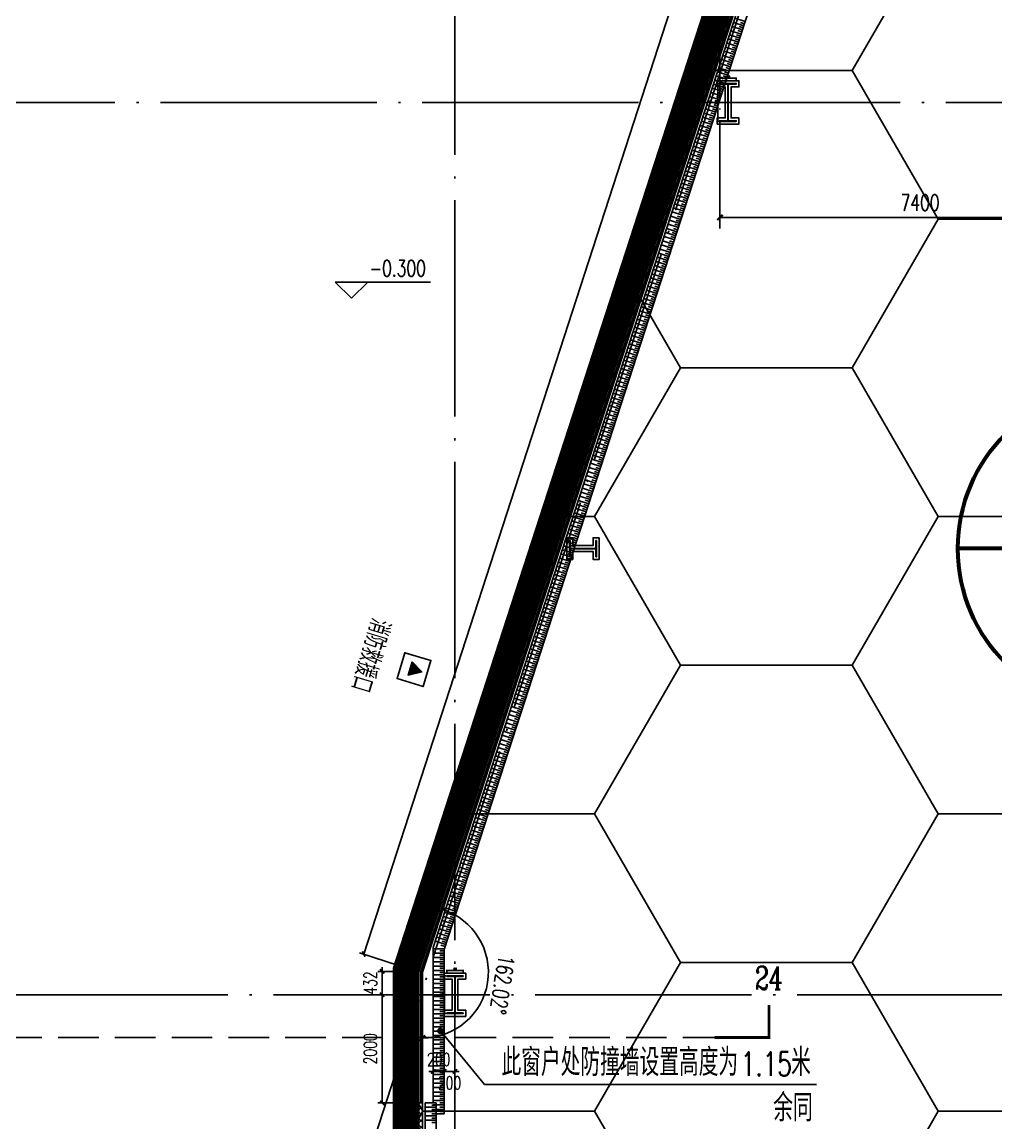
# Model space of a CAD drawing. Extents: x -821772 to -21949, y 506164 to 1049594.
# Drawn here: x -293158 to -275152, y 654198 to 674557 of the extents above; entities that cross this region are included whole.
import ezdxf
from ezdxf.xclip import XClip

# ---------------------------------------------------------------- set-up
doc = ezdxf.new("R2010")
doc.units = 0
doc.header["$LTSCALE"] = 1000
doc.header["$MEASUREMENT"] = 0
doc.header["$XCLIPFRAME"] = 2
for name, pattern in [('10平面20250807_t3$0$DASH', [0.35, 0.25, -0.1]), ('10平面20250807_t3$0$DOTE', [2.42, 2, -0.2, 0.02, -0.2]), ('DASH', [0.35, 0.25, -0.1])]:
    doc.linetypes.add(name, pattern=pattern)
doc.layers.get('Defpoints').update_dxf_attribs({"color": 210})
doc.layers.add('1-防火分区线', color=201, linetype='DASH', lineweight=50)
for name, color, linetype in [('10平面20250807_t3$0$99平面图例外参$0$A-HATCH-2', 8, 'Continuous'), ('10平面20250807_t3$0$A-AXIS-D', 8, 'Continuous'), ('10平面20250807_t3$0$A-AXIS-DOTE', 8, '10平面20250807_t3$0$DOTE'), ('10平面20250807_t3$0$A-AXIS-DP', 8, 'Continuous'), ('10平面20250807_t3$0$A-HATCH-2', 8, 'Continuous'), ('10平面20250807_t3$0$A-LIN-V', 8, 'Continuous'), ('10平面20250807_t3$0$A-TEXT', 8, 'Continuous'), ('10平面20250807_t3$0$A-WINDOW', 8, 'Continuous'), ('10平面20250807_t3$0$AS-COLN', 8, 'Continuous'), ('10平面20250807_t3$0$AS-WALL', 8, 'Continuous'), ('10平面20250807_t3$0$AS-结构边线层', 8, 'Continuous'), ('10平面20250807_t3$0$DIM_SYMB', 8, 'Continuous'), ('10平面20250807_t3$0$PUB_HATCH', 8, 'Continuous'), ('10平面20250807_t3$0$PUB_TEXT', 8, 'Continuous'), ('10平面20250807_t3$0$RP-N2-01$0$$0$A-WIND-J', 8, 'Continuous'), ('10平面20250807_t3$0$RP-N2-01$0$A-WIND-J', 8, 'Continuous'), ('10平面20250807_t3$0$建-墙-幕', 8, 'Continuous'), ('10平面20250807_t3$0$建-标高', 8, 'Continuous'), ('PUB_HATCH', 8, 'Continuous')]:
    doc.layers.add(name, color=color, linetype=linetype)
doc.styles.add('10平面20250807_t3$0$_TCH_DIM', font='SIMPLEX', dxfattribs={"bigfont": 'GBCBIG'})
doc.styles.add('10平面20250807_t3$0$_TCH_DIM_T3', font='SIMPLEX', dxfattribs={"width": 0.705882, "bigfont": 'GBCBIG'})
doc.styles.add('10平面20250807_t3$0$_TCH_LABEL', font='COMPLEX', dxfattribs={"bigfont": 'GBCBIG'})
doc.styles.add('10平面20250807_t3$0$A-STANDARD', font='SIMPLEX', dxfattribs={"bigfont": 'GBCBIG'})
doc.dimstyles.new('10平面20250807_t3$0$_TCH_ARCH&&10', dxfattribs={"dimtxt": 29.75, "dimasz": 10, "dimexe": 10, "dimexo": 10, "dimgap": 12.625, "dimtad": 1, "dimdec": 0, "dimzin": 0, "dimdsep": 46, "dimtxsty": '10平面20250807_t3$0$_TCH_DIM_T3', "dimblk": '10平面20250807_t3$0$_ArchTick', "dimcen": 0.09, "dimclrt": 7, "dimazin": 2, "dimtfac": 1, "dimtdec": 0, "dimtix": 1, "dimtmove": 2, "dimatfit": 3, "dimfxl": 0, "dimtolj": 1, "dimtzin": 0, "dimarcsym": 0})
doc.dimstyles.new('10平面20250807_t3$0$_TCH_ARCH&&100', dxfattribs={"dimtxt": 297.5, "dimasz": 100, "dimexe": 100, "dimexo": 100, "dimgap": 126.25, "dimtad": 1, "dimdec": 0, "dimzin": 0, "dimdsep": 46, "dimtxsty": '10平面20250807_t3$0$_TCH_DIM_T3', "dimblk": '10平面20250807_t3$0$_ArchTick', "dimcen": 0.09, "dimclrt": 7, "dimazin": 2, "dimtfac": 1, "dimtdec": 0, "dimtix": 1, "dimtmove": 2, "dimatfit": 3, "dimfxl": 0, "dimtolj": 1, "dimtzin": 0, "dimarcsym": 0})
doc.dimstyles.new('10平面20250807_t3$0$_TCH_ARCH&&80', dxfattribs={"dimtxt": 238, "dimasz": 80, "dimexe": 80, "dimexo": 80, "dimgap": 101, "dimtad": 1, "dimdec": 0, "dimzin": 0, "dimdsep": 46, "dimtxsty": '10平面20250807_t3$0$_TCH_DIM_T3', "dimblk": '10平面20250807_t3$0$_ArchTick', "dimcen": 0.09, "dimclrt": 7, "dimazin": 2, "dimtfac": 1, "dimtdec": 0, "dimtix": 1, "dimtmove": 2, "dimatfit": 3, "dimfxl": 0, "dimtolj": 1, "dimtzin": 0, "dimarcsym": 0})

# ---------------------------------------------------------------- blocks, each defined once
blk = doc.blocks.new('10平面20250807_t3$0$_ArchTick')
at = {"color": 0, "linetype": 'ByBlock', "const_width": 0.4}
blk.add_lwpolyline([(-0.5, -0.5), (0.5, 0.5)], dxfattribs=at)
blk = doc.blocks.new('*D10125')
at = {"layer": '10平面20250807_t3$0$A-AXIS-D', "color": 0, "lineweight": -2}
for p, q in [((-59518, -132940), (-59518, -133978)), ((-52118, -132940), (-52118, -133978)), ((-59518, -133878), (-52118, -133878))]:
    blk.add_line(p, q, dxfattribs=at)
at = {"layer": 'Defpoints', "color": 0}
for p in [(-59518, -132840), (-52118, -132840), (-52118, -133878)]:
    blk.add_point(p, dxfattribs=at)
at = {"layer": '10平面20250807_t3$0$A-AXIS-D', "color": 0, "lineweight": -2, "xscale": 100, "yscale": 100, "zscale": 100, "rotation": 180}
blk.add_blockref('10平面20250807_t3$0$_ArchTick', (-59518, -133878), dxfattribs=at)
at = {"layer": '10平面20250807_t3$0$A-AXIS-D', "color": 0, "lineweight": -2, "xscale": 100, "yscale": 100, "zscale": 100}
blk.add_blockref('10平面20250807_t3$0$_ArchTick', (-52118, -133878), dxfattribs=at)
at = {"layer": '10平面20250807_t3$0$A-AXIS-D', "color": 7, "insert": (-55818, -133603), "char_height": 297.5, "attachment_point": 5, "style": '10平面20250807_t3$0$_TCH_DIM_T3'}
blk.add_mtext('\\A1;7400', dxfattribs=at)
blk = doc.blocks.new('*D10129')
at = {"layer": '10平面20250807_t3$0$A-AXIS-D', "color": 0, "lineweight": -2}
blk.add_arc((-65018, -147834), 1218, 270, 72.0237, dxfattribs=at)
at = {"layer": 'Defpoints', "color": 0}
for p in [(-64642, -146676), (-65018, -147834), (-64033, -148550), (-65018, -149052)]:
    blk.add_point(p, dxfattribs=at)
at = {"layer": '10平面20250807_t3$0$A-AXIS-D', "color": 0, "lineweight": -2, "xscale": 100, "yscale": 100, "zscale": 100}
for p, rotation in [((-64642, -146676), 162.0237134182049), ((-65018, -149052), 180.0000000000003)]:
    blk.add_blockref('10平面20250807_t3$0$_ArchTick', p, dxfattribs=dict(at, rotation=rotation))
at = {"layer": '10平面20250807_t3$0$A-AXIS-D', "color": 7, "insert": (-63544, -148067), "char_height": 297.5, "attachment_point": 5, "rotation": 261.0119, "style": '10平面20250807_t3$0$_TCH_DIM_T3'}
blk.add_mtext('\\A1;162.02°', dxfattribs=at)
blk = doc.blocks.new('10平面20250807_t3$0$43243')
at = {"layer": '10平面20250807_t3$0$AS-结构边线层'}
blk.add_lwpolyline([(-229294, 723090), (-250514, 723090), (-250514, 722920), (-252354, 722920), (-252354, 722470), (-254454, 722470), (-254454, 722920), (-264361, 722920), (-285754, 656986), (-285754, 639720), (-254454, 639720), (-254454, 640170), (-252354, 640170), (-252354, 639720), (-250514, 639720), (-250514, 639550), (-229294, 639550)], dxfattribs=at)
blk = doc.blocks.new('*D10488')
at = {"layer": '10平面20250807_t3$0$A-AXIS-DP', "color": 0, "lineweight": -2}
for p, q in [((-195790, 766880), (-195790, 766929)), ((-195790, 766919), (-195490, 766919)), ((-195490, 766880), (-195490, 766929))]:
    blk.add_line(p, q, dxfattribs=at)
at = {"layer": 'Defpoints', "color": 0}
for p in [(-195490, 766919), (-195790, 766870), (-195490, 766870)]:
    blk.add_point(p, dxfattribs=at)
at = {"layer": '10平面20250807_t3$0$A-AXIS-DP', "color": 0, "lineweight": -2, "xscale": 10, "yscale": 10, "zscale": 10, "rotation": 180}
blk.add_blockref('10平面20250807_t3$0$_ArchTick', (-195790, 766919), dxfattribs=at)
at = {"layer": '10平面20250807_t3$0$A-AXIS-DP', "color": 0, "lineweight": -2, "xscale": 10, "yscale": 10, "zscale": 10}
blk.add_blockref('10平面20250807_t3$0$_ArchTick', (-195490, 766919), dxfattribs=at)
at = {"layer": '10平面20250807_t3$0$A-AXIS-DP', "color": 7, "insert": (-195640, 766946), "char_height": 29.8, "attachment_point": 5, "style": '10平面20250807_t3$0$_TCH_DIM_T3'}
blk.add_mtext('\\A1;300', dxfattribs=at)
blk = doc.blocks.new('*D10489')
at = {"layer": '10平面20250807_t3$0$A-AXIS-DP', "color": 0, "lineweight": -2}
for p, q in [((-195800, 766820), (-195841, 766820)), ((-195831, 766120), (-195831, 766820)), ((-195800, 766120), (-195841, 766120))]:
    blk.add_line(p, q, dxfattribs=at)
at = {"layer": 'Defpoints', "color": 0}
for p in [(-195831, 766820), (-195790, 766820), (-195790, 766120)]:
    blk.add_point(p, dxfattribs=at)
at = {"layer": '10平面20250807_t3$0$A-AXIS-DP', "color": 0, "lineweight": -2, "xscale": 10, "yscale": 10, "zscale": 10}
for p, rotation in [((-195831, 766820), 90), ((-195831, 766120), 270)]:
    blk.add_blockref('10平面20250807_t3$0$_ArchTick', p, dxfattribs=dict(at, rotation=rotation))
at = {"layer": '10平面20250807_t3$0$A-AXIS-DP', "color": 7, "insert": (-195859, 766470), "char_height": 29.8, "attachment_point": 5, "rotation": 90, "style": '10平面20250807_t3$0$_TCH_DIM_T3'}
blk.add_mtext('\\A1;700', dxfattribs=at)
blk = doc.blocks.new('10平面20250807_t3$0$342343243')
at = {"layer": '10平面20250807_t3$0$A-AXIS-DP', "color": 5}
blk.add_lwpolyline([(-155704, 832070), (-155404, 832070), (-155404, 832058), (-155550, 832058), (-155550, 831582), (-155404, 831582), (-155404, 831570), (-155704, 831570), (-155704, 831582), (-155558, 831582), (-155558, 832058), (-155704, 832058), (-155704, 832070)], close=True, dxfattribs=at)
at = {"layer": '10平面20250807_t3$0$A-HATCH-2'}
blk.add_lwpolyline([(-155754, 832120), (-155354, 832120), (-155354, 832008), (-155500, 832008), (-155500, 831632), (-155354, 831632), (-155354, 831520), (-155754, 831520), (-155754, 831632), (-155608, 831632), (-155608, 832008), (-155754, 832008)], close=True, dxfattribs=at)
blk = doc.blocks.new('10平面20250807_t3$0$w4324324')
at = {"layer": '10平面20250807_t3$0$A-HATCH-2', "lineweight": 60}
for q in [(-1694760, 686605), (-1697614, 684532), (-1691907, 684532), (-1696524, 681178), (-1692997, 681178)]:
    blk.add_line((-1694760, 683605), q, dxfattribs=at)
blk.add_circle((-1694760, 683605), 3000, dxfattribs=at)
blk = doc.blocks.new('10平面20250807_t3$0$ner546')
at = {"layer": '10平面20250807_t3$0$A-LIN-V'}
blk.add_blockref('10平面20250807_t3$0$w4324324', (581780, 70256), dxfattribs=at)
blk = doc.blocks.new('10平面20250807_t3$0$RP-N2-01$0$$0$xfjy')
at = {"layer": '10平面20250807_t3$0$RP-N2-01$0$$0$A-WIND-J'}
h = blk.add_hatch(color=256, dxfattribs=at)
h.dxf.hatch_style = 1
h.paths.add_polyline_path([(1141876, -26214), (1142135, -26214), (1142005, -25989)])
at = {"layer": '10平面20250807_t3$0$RP-N2-01$0$$0$A-WIND-J', "const_width": 25}
blk.add_lwpolyline([(1141755, -25889), (1141755, -26389), (1142255, -26389), (1142255, -25889)], close=True, dxfattribs=at)
at = {"layer": '10平面20250807_t3$0$RP-N2-01$0$$0$A-WIND-J'}
for points in [[(1141755, -26389), (1142255, -26389), (1142255, -25889), (1141755, -25889)], [(1141876, -26214), (1142135, -26214), (1142005, -25989)]]:
    blk.add_lwpolyline(points, close=True, dxfattribs=at)
blk = doc.blocks.new('10平面20250807_t3$0$RP-N2-01$0$xfjy')
at = {"layer": '10平面20250807_t3$0$RP-N2-01$0$$0$A-WIND-J'}
blk.add_blockref('10平面20250807_t3$0$RP-N2-01$0$$0$xfjy', (0, 0), dxfattribs=at)
blk = doc.blocks.new('10平面20250807_t3$0$1232')
at = {"layer": '10平面20250807_t3$0$RP-N2-01$0$A-WIND-J', "rotation": 253.2410415830264}
blk.add_blockref('10平面20250807_t3$0$RP-N2-01$0$xfjy', (68410, 1748546, 0), dxfattribs=at)
at = {"layer": '10平面20250807_t3$0$A-TEXT', "style": '10平面20250807_t3$0$_TCH_DIM'}
blk.add_text('消防救援口', height=384.1, rotation=253.241, dxfattribs=at).set_placement((-286696, 663561, 0))
blk = doc.blocks.new('10平面20250807_t3$0$99平面图例外参$0$$LinePat$填挖边坡')
at = {"color": 0}
for p, q in [((0, 0), (0, -1500)), ((300, 0), (300, -600))]:
    blk.add_line(p, q, dxfattribs=at)
at = {"layer": 'Defpoints', "color": 0}
blk.add_point((600, 0), dxfattribs=at)
blk = doc.blocks.new('10平面20250807_t3$0$34242343243')
at = {"layer": '10平面20250807_t3$0$A-LIN-V'}
for p, q in [((-285554, 657440), (-269808, 705970)), ((-285354, 657409), (-269598, 705970)), ((-285554, 654570), (-285554, 657440)), ((-285354, 654370), (-285354, 657409)), ((-285704, 639770), (-285704, 654570)), ((-285704, 654570), (-285504, 654570)), ((-285504, 639970), (-285504, 654570)), ((-285504, 654370), (-285354, 654370))]:
    blk.add_line(p, q, dxfattribs=at)
at = {"layer": '10平面20250807_t3$0$99平面图例外参$0$A-HATCH-2', "color": 203}
for p, xscale, yscale, zscale, rotation in [((-279813, 674488), 0.1335019788313109, 0.1333333333333333, 0.1333333333333333, 252.0237134181384), ((-279788, 674564), 0.1335019788313109, 0.1333333333333333, 0.1333333333333333, 252.0237134181384), ((-279887, 674259), 0.1335019788313109, 0.1333333333333333, 0.1333333333333333, 252.0237134181384), ((-279862, 674335), 0.1335019788313109, 0.1333333333333333, 0.1333333333333333, 252.0237134181384), ((-279837, 674411), 0.1335019788313109, 0.1333333333333333, 0.1333333333333333, 252.0237134181384), ((-279961, 674031), 0.1335019788313109, 0.1333333333333333, 0.1333333333333333, 252.0237134181384), ((-279936, 674107), 0.1335019788313109, 0.1333333333333333, 0.1333333333333333, 252.0237134181384), ((-279912, 674183), 0.1335019788313109, 0.1333333333333333, 0.1333333333333333, 252.0237134181384), ((-280010, 673878), 0.1335019788313109, 0.1333333333333333, 0.1333333333333333, 252.0237134181384), ((-279986, 673954), 0.1335019788313109, 0.1333333333333333, 0.1333333333333333, 252.0237134181384), ((-280085, 673650), 0.1335019788313109, 0.1333333333333333, 0.1333333333333333, 252.0237134181384), ((-280060, 673726), 0.1335019788313109, 0.1333333333333333, 0.1333333333333333, 252.0237134181384), ((-280035, 673802), 0.1335019788313109, 0.1333333333333333, 0.1333333333333333, 252.0237134181384), ((-280159, 673421), 0.1335019788313109, 0.1333333333333333, 0.1333333333333333, 252.0237134181384), ((-280134, 673497), 0.1335019788313109, 0.1333333333333333, 0.1333333333333333, 252.0237134181384), ((-280109, 673573), 0.1335019788313109, 0.1333333333333333, 0.1333333333333333, 252.0237134181384), ((-280208, 673269), 0.1335019788313109, 0.1333333333333333, 0.1333333333333333, 252.0237134181384), ((-280183, 673345), 0.1335019788313109, 0.1333333333333333, 0.1333333333333333, 252.0237134181384), ((-280282, 673040), 0.1335019788313109, 0.1333333333333333, 0.1333333333333333, 252.0237134181384), ((-280258, 673116), 0.1335019788313109, 0.1333333333333333, 0.1333333333333333, 252.0237134181384), ((-280233, 673192), 0.1335019788313109, 0.1333333333333333, 0.1333333333333333, 252.0237134181384), ((-280357, 672811), 0.1335019788313109, 0.1333333333333333, 0.1333333333333333, 252.0237134181384), ((-280332, 672888), 0.1335019788313109, 0.1333333333333333, 0.1333333333333333, 252.0237134181384), ((-280307, 672964), 0.1335019788313109, 0.1333333333333333, 0.1333333333333333, 252.0237134181384), ((-280406, 672659), 0.1335019788313109, 0.1333333333333333, 0.1333333333333333, 252.0237134181384), ((-280381, 672735), 0.1335019788313109, 0.1333333333333333, 0.1333333333333333, 252.0237134181384), ((-280480, 672431), 0.1335019788313109, 0.1333333333333333, 0.1333333333333333, 252.0237134181384), ((-280455, 672507), 0.1335019788313109, 0.1333333333333333, 0.1333333333333333, 252.0237134181384), ((-280431, 672583), 0.1335019788313109, 0.1333333333333333, 0.1333333333333333, 252.0237134181384), ((-280554, 672202), 0.1335019788313109, 0.1333333333333333, 0.1333333333333333, 252.0237134181384), ((-280530, 672278), 0.1335019788313109, 0.1333333333333333, 0.1333333333333333, 252.0237134181384), ((-280505, 672354), 0.1335019788313109, 0.1333333333333333, 0.1333333333333333, 252.0237134181384), ((-280628, 671973), 0.1335019788313109, 0.1333333333333333, 0.1333333333333333, 252.0237134181384), ((-280604, 672050), 0.1335019788313109, 0.1333333333333333, 0.1333333333333333, 252.0237134181384), ((-280579, 672126), 0.1335019788313109, 0.1333333333333333, 0.1333333333333333, 252.0237134181384), ((-280678, 671821), 0.1335019788313109, 0.1333333333333333, 0.1333333333333333, 252.0237134181384), ((-280653, 671897), 0.1335019788313109, 0.1333333333333333, 0.1333333333333333, 252.0237134181384), ((-280752, 671592), 0.1335019788313109, 0.1333333333333333, 0.1333333333333333, 252.0237134181384), ((-280727, 671669), 0.1335019788313109, 0.1333333333333333, 0.1333333333333333, 252.0237134181384), ((-280703, 671745), 0.1335019788313109, 0.1333333333333333, 0.1333333333333333, 252.0237134181384), ((-280826, 671364), 0.1335019788313109, 0.1333333333333333, 0.1333333333333333, 252.0237134181384), ((-280802, 671440), 0.1335019788313109, 0.1333333333333333, 0.1333333333333333, 252.0237134181384), ((-280777, 671516), 0.1335019788313109, 0.1333333333333333, 0.1333333333333333, 252.0237134181384), ((-280876, 671211), 0.1335019788313109, 0.1333333333333333, 0.1333333333333333, 252.0237134181384), ((-280851, 671288), 0.1335019788313109, 0.1333333333333333, 0.1333333333333333, 252.0237134181384), ((-280950, 670983), 0.1335019788313109, 0.1333333333333333, 0.1333333333333333, 252.0237134181384), ((-280925, 671059), 0.1335019788313109, 0.1333333333333333, 0.1333333333333333, 252.0237134181384), ((-280900, 671135), 0.1335019788313109, 0.1333333333333333, 0.1333333333333333, 252.0237134181384), ((-281024, 670754), 0.1335019788313109, 0.1333333333333333, 0.1333333333333333, 252.0237134181384), ((-280999, 670831), 0.1335019788313109, 0.1333333333333333, 0.1333333333333333, 252.0237134181384), ((-280975, 670907), 0.1335019788313109, 0.1333333333333333, 0.1333333333333333, 252.0237134181384), ((-281073, 670602), 0.1335019788313109, 0.1333333333333333, 0.1333333333333333, 252.0237134181384), ((-281049, 670678), 0.1335019788313109, 0.1333333333333333, 0.1333333333333333, 252.0237134181384), ((-281148, 670373), 0.1335019788313109, 0.1333333333333333, 0.1333333333333333, 252.0237134181384), ((-281123, 670450), 0.1335019788313109, 0.1333333333333333, 0.1333333333333333, 252.0237134181384), ((-281098, 670526), 0.1335019788313109, 0.1333333333333333, 0.1333333333333333, 252.0237134181384), ((-281222, 670145), 0.1335019788313109, 0.1333333333333333, 0.1333333333333333, 252.0237134181384), ((-281197, 670221), 0.1335019788313109, 0.1333333333333333, 0.1333333333333333, 252.0237134181384), ((-281172, 670297), 0.1335019788313109, 0.1333333333333333, 0.1333333333333333, 252.0237134181384), ((-281271, 669992), 0.1335019788313109, 0.1333333333333333, 0.1333333333333333, 252.0237134181384), ((-281246, 670069), 0.1335019788313109, 0.1333333333333333, 0.1333333333333333, 252.0237134181384), ((-281345, 669764), 0.1335019788313109, 0.1333333333333333, 0.1333333333333333, 252.0237134181384), ((-281321, 669840), 0.1335019788313109, 0.1333333333333333, 0.1333333333333333, 252.0237134181384), ((-281296, 669916), 0.1335019788313109, 0.1333333333333333, 0.1333333333333333, 252.0237134181384), ((-281420, 669535), 0.1335019788313109, 0.1333333333333333, 0.1333333333333333, 252.0237134181384), ((-281395, 669611), 0.1335019788313109, 0.1333333333333333, 0.1333333333333333, 252.0237134181384), ((-281370, 669688), 0.1335019788313109, 0.1333333333333333, 0.1333333333333333, 252.0237134181384), ((-281469, 669383), 0.1335019788313109, 0.1333333333333333, 0.1333333333333333, 252.0237134181384), ((-281444, 669459), 0.1335019788313109, 0.1333333333333333, 0.1333333333333333, 252.0237134181384), ((-281543, 669154), 0.1335019788313109, 0.1333333333333333, 0.1333333333333333, 252.0237134181384), ((-281518, 669231), 0.1335019788313109, 0.1333333333333333, 0.1333333333333333, 252.0237134181384), ((-281494, 669307), 0.1335019788313109, 0.1333333333333333, 0.1333333333333333, 252.0237134181384), ((-281617, 668926), 0.1335019788313109, 0.1333333333333333, 0.1333333333333333, 252.0237134181384), ((-281593, 669002), 0.1335019788313109, 0.1333333333333333, 0.1333333333333333, 252.0237134181384), ((-281568, 669078), 0.1335019788313109, 0.1333333333333333, 0.1333333333333333, 252.0237134181384), ((-281667, 668773), 0.1335019788313109, 0.1333333333333333, 0.1333333333333333, 252.0237134181384), ((-281642, 668850), 0.1335019788313109, 0.1333333333333333, 0.1333333333333333, 252.0237134181384), ((-281741, 668545), 0.1335019788313109, 0.1333333333333333, 0.1333333333333333, 252.0237134181384), ((-281716, 668621), 0.1335019788313109, 0.1333333333333333, 0.1333333333333333, 252.0237134181384), ((-281691, 668697), 0.1335019788313109, 0.1333333333333333, 0.1333333333333333, 252.0237134181384), ((-281815, 668316), 0.1335019788313109, 0.1333333333333333, 0.1333333333333333, 252.0237134181384), ((-281790, 668392), 0.1335019788313109, 0.1333333333333333, 0.1333333333333333, 252.0237134181384), ((-281766, 668469), 0.1335019788313109, 0.1333333333333333, 0.1333333333333333, 252.0237134181384), ((-281865, 668164), 0.1335019788313109, 0.1333333333333333, 0.1333333333333333, 252.0237134181384), ((-281840, 668240), 0.1335019788313109, 0.1333333333333333, 0.1333333333333333, 252.0237134181384), ((-281939, 667935), 0.1335019788313109, 0.1333333333333333, 0.1333333333333333, 252.0237134181384), ((-281914, 668011), 0.1335019788313109, 0.1333333333333333, 0.1333333333333333, 252.0237134181384), ((-281889, 668088), 0.1335019788313109, 0.1333333333333333, 0.1333333333333333, 252.0237134181384), ((-282013, 667707), 0.1335019788313109, 0.1333333333333333, 0.1333333333333333, 252.0237134181384), ((-281988, 667783), 0.1335019788313109, 0.1333333333333333, 0.1333333333333333, 252.0237134181384), ((-281963, 667859), 0.1335019788313109, 0.1333333333333333, 0.1333333333333333, 252.0237134181384), ((-282062, 667554), 0.1335019788313109, 0.1333333333333333, 0.1333333333333333, 252.0237134181384), ((-282038, 667630), 0.1335019788313109, 0.1333333333333333, 0.1333333333333333, 252.0237134181384), ((-282136, 667326), 0.1335019788313109, 0.1333333333333333, 0.1333333333333333, 252.0237134181384), ((-282112, 667402), 0.1335019788313109, 0.1333333333333333, 0.1333333333333333, 252.0237134181384), ((-282087, 667478), 0.1335019788313109, 0.1333333333333333, 0.1333333333333333, 252.0237134181384), ((-282211, 667097), 0.1335019788313109, 0.1333333333333333, 0.1333333333333333, 252.0237134181384), ((-282186, 667173), 0.1335019788313109, 0.1333333333333333, 0.1333333333333333, 252.0237134181384), ((-282161, 667250), 0.1335019788313109, 0.1333333333333333, 0.1333333333333333, 252.0237134181384), ((-282260, 666945), 0.1335019788313109, 0.1333333333333333, 0.1333333333333333, 252.0237134181384), ((-282235, 667021), 0.1335019788313109, 0.1333333333333333, 0.1333333333333333, 252.0237134181384), ((-282334, 666716), 0.1335019788313109, 0.1333333333333333, 0.1333333333333333, 252.0237134181384), ((-282309, 666792), 0.1335019788313109, 0.1333333333333333, 0.1333333333333333, 252.0237134181384), ((-282285, 666869), 0.1335019788313109, 0.1333333333333333, 0.1333333333333333, 252.0237134181384), ((-282408, 666488), 0.1335019788313109, 0.1333333333333333, 0.1333333333333333, 252.0237134181384), ((-282384, 666564), 0.1335019788313109, 0.1333333333333333, 0.1333333333333333, 252.0237134181384), ((-282359, 666640), 0.1335019788313109, 0.1333333333333333, 0.1333333333333333, 252.0237134181384), ((-282458, 666335), 0.1335019788313109, 0.1333333333333333, 0.1333333333333333, 252.0237134181384), ((-282433, 666411), 0.1335019788313109, 0.1333333333333333, 0.1333333333333333, 252.0237134181384), ((-282532, 666107), 0.1335019788313109, 0.1333333333333333, 0.1333333333333333, 252.0237134181384), ((-282507, 666183), 0.1335019788313109, 0.1333333333333333, 0.1333333333333333, 252.0237134181384), ((-282483, 666259), 0.1335019788313109, 0.1333333333333333, 0.1333333333333333, 252.0237134181384), ((-282606, 665878), 0.1335019788313109, 0.1333333333333333, 0.1333333333333333, 252.0237134181384), ((-282581, 665954), 0.1335019788313109, 0.1333333333333333, 0.1333333333333333, 252.0237134181384), ((-282557, 666030), 0.1335019788313109, 0.1333333333333333, 0.1333333333333333, 252.0237134181384), ((-282656, 665726), 0.1335019788313109, 0.1333333333333333, 0.1333333333333333, 252.0237134181384), ((-282631, 665802), 0.1335019788313109, 0.1333333333333333, 0.1333333333333333, 252.0237134181384), ((-282730, 665497), 0.1335019788313109, 0.1333333333333333, 0.1333333333333333, 252.0237134181384), ((-282705, 665573), 0.1335019788313109, 0.1333333333333333, 0.1333333333333333, 252.0237134181384), ((-282680, 665650), 0.1335019788313109, 0.1333333333333333, 0.1333333333333333, 252.0237134181384), ((-282804, 665269), 0.1335019788313109, 0.1333333333333333, 0.1333333333333333, 252.0237134181384), ((-282779, 665345), 0.1335019788313109, 0.1333333333333333, 0.1333333333333333, 252.0237134181384), ((-282754, 665421), 0.1335019788313109, 0.1333333333333333, 0.1333333333333333, 252.0237134181384), ((-282853, 665116), 0.1335019788313109, 0.1333333333333333, 0.1333333333333333, 252.0237134181384), ((-282829, 665192), 0.1335019788313109, 0.1333333333333333, 0.1333333333333333, 252.0237134181384), ((-282928, 664888), 0.1335019788313109, 0.1333333333333333, 0.1333333333333333, 252.0237134181384), ((-282903, 664964), 0.1335019788313109, 0.1333333333333333, 0.1333333333333333, 252.0237134181384), ((-282878, 665040), 0.1335019788313109, 0.1333333333333333, 0.1333333333333333, 252.0237134181384), ((-283002, 664659), 0.1335019788313109, 0.1333333333333333, 0.1333333333333333, 252.0237134181384), ((-282977, 664735), 0.1335019788313109, 0.1333333333333333, 0.1333333333333333, 252.0237134181384), ((-282952, 664811), 0.1335019788313109, 0.1333333333333333, 0.1333333333333333, 252.0237134181384), ((-283051, 664507), 0.1335019788313109, 0.1333333333333333, 0.1333333333333333, 252.0237134181384), ((-283026, 664583), 0.1335019788313109, 0.1333333333333333, 0.1333333333333333, 252.0237134181384), ((-283125, 664278), 0.1335019788313109, 0.1333333333333333, 0.1333333333333333, 252.0237134181384), ((-283101, 664354), 0.1335019788313109, 0.1333333333333333, 0.1333333333333333, 252.0237134181384), ((-283076, 664430), 0.1335019788313109, 0.1333333333333333, 0.1333333333333333, 252.0237134181384), ((-283199, 664050), 0.1335019788313109, 0.1333333333333333, 0.1333333333333333, 252.0237134181384), ((-283175, 664126), 0.1335019788313109, 0.1333333333333333, 0.1333333333333333, 252.0237134181384), ((-283150, 664202), 0.1335019788313109, 0.1333333333333333, 0.1333333333333333, 252.0237134181384), ((-283249, 663897), 0.1335019788313109, 0.1333333333333333, 0.1333333333333333, 252.0237134181384), ((-283224, 663973), 0.1335019788313109, 0.1333333333333333, 0.1333333333333333, 252.0237134181384), ((-283323, 663669), 0.1335019788313109, 0.1333333333333333, 0.1333333333333333, 252.0237134181384), ((-283298, 663745), 0.1335019788313109, 0.1333333333333333, 0.1333333333333333, 252.0237134181384), ((-283274, 663821), 0.1335019788313109, 0.1333333333333333, 0.1333333333333333, 252.0237134181384), ((-283397, 663440), 0.1335019788313109, 0.1333333333333333, 0.1333333333333333, 252.0237134181384), ((-283372, 663516), 0.1335019788313109, 0.1333333333333333, 0.1333333333333333, 252.0237134181384), ((-283348, 663592), 0.1335019788313109, 0.1333333333333333, 0.1333333333333333, 252.0237134181384), ((-283447, 663288), 0.1335019788313109, 0.1333333333333333, 0.1333333333333333, 252.0237134181384), ((-283422, 663364), 0.1335019788313109, 0.1333333333333333, 0.1333333333333333, 252.0237134181384), ((-283521, 663059), 0.1335019788313109, 0.1333333333333333, 0.1333333333333333, 252.0237134181384), ((-283496, 663135), 0.1335019788313109, 0.1333333333333333, 0.1333333333333333, 252.0237134181384), ((-283471, 663211), 0.1335019788313109, 0.1333333333333333, 0.1333333333333333, 252.0237134181384), ((-283595, 662830), 0.1335019788313109, 0.1333333333333333, 0.1333333333333333, 252.0237134181384), ((-283570, 662907), 0.1335019788313109, 0.1333333333333333, 0.1333333333333333, 252.0237134181384), ((-283546, 662983), 0.1335019788313109, 0.1333333333333333, 0.1333333333333333, 252.0237134181384), ((-283644, 662678), 0.1335019788313109, 0.1333333333333333, 0.1333333333333333, 252.0237134181384), ((-283620, 662754), 0.1335019788313109, 0.1333333333333333, 0.1333333333333333, 252.0237134181384), ((-283719, 662450), 0.1335019788313109, 0.1333333333333333, 0.1333333333333333, 252.0237134181384), ((-283694, 662526), 0.1335019788313109, 0.1333333333333333, 0.1333333333333333, 252.0237134181384), ((-283669, 662602), 0.1335019788313109, 0.1333333333333333, 0.1333333333333333, 252.0237134181384), ((-283793, 662221), 0.1335019788313109, 0.1333333333333333, 0.1333333333333333, 252.0237134181384), ((-283768, 662297), 0.1335019788313109, 0.1333333333333333, 0.1333333333333333, 252.0237134181384), ((-283743, 662373), 0.1335019788313109, 0.1333333333333333, 0.1333333333333333, 252.0237134181384), ((-283842, 662069), 0.1335019788313109, 0.1333333333333333, 0.1333333333333333, 252.0237134181384), ((-283817, 662145), 0.1335019788313109, 0.1333333333333333, 0.1333333333333333, 252.0237134181384), ((-283916, 661840), 0.1335019788313109, 0.1333333333333333, 0.1333333333333333, 252.0237134181384), ((-283892, 661916), 0.1335019788313109, 0.1333333333333333, 0.1333333333333333, 252.0237134181384), ((-283867, 661992), 0.1335019788313109, 0.1333333333333333, 0.1333333333333333, 252.0237134181384), ((-283991, 661611), 0.1335019788313109, 0.1333333333333333, 0.1333333333333333, 252.0237134181384), ((-283966, 661688), 0.1335019788313109, 0.1333333333333333, 0.1333333333333333, 252.0237134181384), ((-283941, 661764), 0.1335019788313109, 0.1333333333333333, 0.1333333333333333, 252.0237134181384), ((-284040, 661459), 0.1335019788313109, 0.1333333333333333, 0.1333333333333333, 252.0237134181384), ((-284015, 661535), 0.1335019788313109, 0.1333333333333333, 0.1333333333333333, 252.0237134181384), ((-284114, 661230), 0.1335019788313109, 0.1333333333333333, 0.1333333333333333, 252.0237134181384), ((-284089, 661307), 0.1335019788313109, 0.1333333333333333, 0.1333333333333333, 252.0237134181384), ((-284065, 661383), 0.1335019788313109, 0.1333333333333333, 0.1333333333333333, 252.0237134181384), ((-284188, 661002), 0.1335019788313109, 0.1333333333333333, 0.1333333333333333, 252.0237134181384), ((-284164, 661078), 0.1335019788313109, 0.1333333333333333, 0.1333333333333333, 252.0237134181384), ((-284139, 661154), 0.1335019788313109, 0.1333333333333333, 0.1333333333333333, 252.0237134181384), ((-284238, 660850), 0.1335019788313109, 0.1333333333333333, 0.1333333333333333, 252.0237134181384), ((-284213, 660926), 0.1335019788313109, 0.1333333333333333, 0.1333333333333333, 252.0237134181384), ((-284312, 660621), 0.1335019788313109, 0.1333333333333333, 0.1333333333333333, 252.0237134181384), ((-284287, 660697), 0.1335019788313109, 0.1333333333333333, 0.1333333333333333, 252.0237134181384), ((-284262, 660773), 0.1335019788313109, 0.1333333333333333, 0.1333333333333333, 252.0237134181384), ((-284386, 660392), 0.1335019788313109, 0.1333333333333333, 0.1333333333333333, 252.0237134181384), ((-284361, 660469), 0.1335019788313109, 0.1333333333333333, 0.1333333333333333, 252.0237134181384), ((-284337, 660545), 0.1335019788313109, 0.1333333333333333, 0.1333333333333333, 252.0237134181384), ((-284436, 660240), 0.1335019788313109, 0.1333333333333333, 0.1333333333333333, 252.0237134181384), ((-284411, 660316), 0.1335019788313109, 0.1333333333333333, 0.1333333333333333, 252.0237134181384), ((-284510, 660011), 0.1335019788313109, 0.1333333333333333, 0.1333333333333333, 252.0237134181384), ((-284485, 660088), 0.1335019788313109, 0.1333333333333333, 0.1333333333333333, 252.0237134181384), ((-284460, 660164), 0.1335019788313109, 0.1333333333333333, 0.1333333333333333, 252.0237134181384), ((-284584, 659783), 0.1335019788313109, 0.1333333333333333, 0.1333333333333333, 252.0237134181384), ((-284559, 659859), 0.1335019788313109, 0.1333333333333333, 0.1333333333333333, 252.0237134181384), ((-284534, 659935), 0.1335019788313109, 0.1333333333333333, 0.1333333333333333, 252.0237134181384), ((-284658, 659554), 0.1335019788313109, 0.1333333333333333, 0.1333333333333333, 252.0237134181384), ((-284633, 659630), 0.1335019788313109, 0.1333333333333333, 0.1333333333333333, 252.0237134181384), ((-284609, 659707), 0.1335019788313109, 0.1333333333333333, 0.1333333333333333, 252.0237134181384), ((-284707, 659402), 0.1335019788313109, 0.1333333333333333, 0.1333333333333333, 252.0237134181384), ((-284683, 659478), 0.1335019788313109, 0.1333333333333333, 0.1333333333333333, 252.0237134181384), ((-284782, 659173), 0.1335019788313109, 0.1333333333333333, 0.1333333333333333, 252.0237134181384), ((-284757, 659249), 0.1335019788313109, 0.1333333333333333, 0.1333333333333333, 252.0237134181384), ((-284732, 659326), 0.1335019788313109, 0.1333333333333333, 0.1333333333333333, 252.0237134181384), ((-284856, 658945), 0.1335019788313109, 0.1333333333333333, 0.1333333333333333, 252.0237134181384), ((-284831, 659021), 0.1335019788313109, 0.1333333333333333, 0.1333333333333333, 252.0237134181384), ((-284806, 659097), 0.1335019788313109, 0.1333333333333333, 0.1333333333333333, 252.0237134181384), ((-284905, 658792), 0.1335019788313109, 0.1333333333333333, 0.1333333333333333, 252.0237134181384), ((-284880, 658869), 0.1335019788313109, 0.1333333333333333, 0.1333333333333333, 252.0237134181384), ((-284979, 658564), 0.1335019788313109, 0.1333333333333333, 0.1333333333333333, 252.0237134181384), ((-284955, 658640), 0.1335019788313109, 0.1333333333333333, 0.1333333333333333, 252.0237134181384), ((-284930, 658716), 0.1335019788313109, 0.1333333333333333, 0.1333333333333333, 252.0237134181384), ((-285054, 658335), 0.1335019788313109, 0.1333333333333333, 0.1333333333333333, 252.0237134181384), ((-285029, 658411), 0.1335019788313109, 0.1333333333333333, 0.1333333333333333, 252.0237134181384), ((-285004, 658488), 0.1335019788313109, 0.1333333333333333, 0.1333333333333333, 252.0237134181384), ((-285103, 658183), 0.1335019788313109, 0.1333333333333333, 0.1333333333333333, 252.0237134181384), ((-285078, 658259), 0.1335019788313109, 0.1333333333333333, 0.1333333333333333, 252.0237134181384), ((-285177, 657954), 0.1335019788313109, 0.1333333333333333, 0.1333333333333333, 252.0237134181384), ((-285152, 658030), 0.1335019788313109, 0.1333333333333333, 0.1333333333333333, 252.0237134181384), ((-285128, 658107), 0.1335019788313109, 0.1333333333333333, 0.1333333333333333, 252.0237134181384), ((-285251, 657726), 0.1335019788313109, 0.1333333333333333, 0.1333333333333333, 252.0237134181384), ((-285227, 657802), 0.1335019788313109, 0.1333333333333333, 0.1333333333333333, 252.0237134181384), ((-285202, 657878), 0.1335019788313109, 0.1333333333333333, 0.1333333333333333, 252.0237134181384), ((-285301, 657573), 0.1335019788313109, 0.1333333333333333, 0.1333333333333333, 252.0237134181384), ((-285276, 657649), 0.1335019788313109, 0.1333333333333333, 0.1333333333333333, 252.0237134181384), ((-285354, 657421), 0.1338116468392719, 0.1333333333333333, 0.1333333333333333, 270.0000000008089), ((-285325, 657497), 0.1335019788313109, 0.1333333333333333, 0.1333333333333333, 252.0237134181384), ((-285354, 657341), 0.1338116468392719, 0.1333333333333333, 0.1333333333333333, 270.0000000008089), ((-285354, 657260), 0.1338116468392719, 0.1333333333333333, 0.1333333333333333, 270.0000000008089), ((-285354, 657180), 0.1338116468392719, 0.1333333333333333, 0.1333333333333333, 270.0000000008089), ((-285354, 657100), 0.1338116468392719, 0.1333333333333333, 0.1333333333333333, 270.0000000008089), ((-285354, 657019), 0.1338116468392719, 0.1333333333333333, 0.1333333333333333, 270.0000000008089), ((-285354, 656939), 0.1338116468392719, 0.1333333333333333, 0.1333333333333333, 270.0000000008089), ((-285354, 656859), 0.1338116468392719, 0.1333333333333333, 0.1333333333333333, 270.0000000008089), ((-285354, 656779), 0.1338116468392719, 0.1333333333333333, 0.1333333333333333, 270.0000000008089), ((-285354, 656698), 0.1338116468392719, 0.1333333333333333, 0.1333333333333333, 270.0000000008089), ((-285354, 656618), 0.1338116468392719, 0.1333333333333333, 0.1333333333333333, 270.0000000008089), ((-285354, 656538), 0.1338116468392719, 0.1333333333333333, 0.1333333333333333, 270.0000000008089), ((-285354, 656457), 0.1338116468392719, 0.1333333333333333, 0.1333333333333333, 270.0000000008089), ((-285354, 656377), 0.1338116468392719, 0.1333333333333333, 0.1333333333333333, 270.0000000008089), ((-285354, 656297), 0.1338116468392719, 0.1333333333333333, 0.1333333333333333, 270.0000000008089), ((-285354, 656217), 0.1338116468392719, 0.1333333333333333, 0.1333333333333333, 270.0000000008089), ((-285354, 656136), 0.1338116468392719, 0.1333333333333333, 0.1333333333333333, 270.0000000008089), ((-285354, 656056), 0.1338116468392719, 0.1333333333333333, 0.1333333333333333, 270.0000000008089), ((-285354, 655976), 0.1338116468392719, 0.1333333333333333, 0.1333333333333333, 270.0000000008089), ((-285354, 655895), 0.1338116468392719, 0.1333333333333333, 0.1333333333333333, 270.0000000008089), ((-285354, 655815), 0.1338116468392719, 0.1333333333333333, 0.1333333333333333, 270.0000000008089), ((-285354, 655735), 0.1338116468392719, 0.1333333333333333, 0.1333333333333333, 270.0000000008089), ((-285354, 655655), 0.1338116468392719, 0.1333333333333333, 0.1333333333333333, 270.0000000008089), ((-285354, 655574), 0.1338116468392719, 0.1333333333333333, 0.1333333333333333, 270.0000000008089), ((-285354, 655494), 0.1338116468392719, 0.1333333333333333, 0.1333333333333333, 270.0000000008089), ((-285354, 655414), 0.1338116468392719, 0.1333333333333333, 0.1333333333333333, 270.0000000008089), ((-285354, 655333), 0.1338116468392719, 0.1333333333333333, 0.1333333333333333, 270.0000000008089), ((-285354, 655253), 0.1338116468392719, 0.1333333333333333, 0.1333333333333333, 270.0000000008089), ((-285354, 655173), 0.1338116468392719, 0.1333333333333333, 0.1333333333333333, 270.0000000008089), ((-285354, 655093), 0.1338116468392719, 0.1333333333333333, 0.1333333333333333, 270.0000000008089), ((-285354, 655012), 0.1338116468392719, 0.1333333333333333, 0.1333333333333333, 270.0000000008089), ((-285354, 654932), 0.1338116468392719, 0.1333333333333333, 0.1333333333333333, 270.0000000008089), ((-285354, 654852), 0.1338116468392719, 0.1333333333333333, 0.1333333333333333, 270.0000000008089), ((-285354, 654771), 0.1338116468392719, 0.1333333333333333, 0.1333333333333333, 270.0000000008089), ((-285504, 654570), 0.1333333333478234, 0.1333333333478234, 0.1333333333478234, 270.0000000008098), ((-285354, 654691), 0.1338116468392719, 0.1333333333333333, 0.1333333333333333, 270.0000000008089), ((-285354, 654611), 0.1338116468392719, 0.1333333333333333, 0.1333333333333333, 270.0000000008089), ((-285354, 654531), 0.1338116468392719, 0.1333333333333333, 0.1333333333333333, 270.0000000008089), ((-285504, 654490), 0.1333333333478234, 0.1333333333478234, 0.1333333333478234, 270.0000000008098), ((-285504, 654410), 0.1333333333478234, 0.1333333333478234, 0.1333333333478234, 270.0000000008098), ((-285504, 654330), 0.1333333333478234, 0.1333333333478234, 0.1333333333478234, 270.0000000008098), ((-285354, 654450), 0.1338116468392719, 0.1333333333333333, 0.1333333333333333, 270.0000000008089), ((-285504, 654250), 0.1333333333478234, 0.1333333333478234, 0.1333333333478234, 270.0000000008098)]:
    blk.add_blockref('10平面20250807_t3$0$99平面图例外参$0$$LinePat$填挖边坡', p, dxfattribs=dict(at, xscale=xscale, yscale=yscale, zscale=zscale, rotation=rotation))
blk = doc.blocks.new('*D11354')
at = {"layer": '10平面20250807_t3$0$A-AXIS-DP', "color": 0, "lineweight": -2}
for p, q in [((-285554, 655152), (-285634, 655152)), ((-285554, 654800), (-285554, 655232)), ((-285554, 655152), (-285354, 655152)), ((-285354, 654800), (-285354, 655232)), ((-285354, 655152), (-285274, 655152))]:
    blk.add_line(p, q, dxfattribs=at)
at = {"layer": 'Defpoints', "color": 0}
for p in [(-285354, 655152), (-285554, 654720), (-285354, 654720)]:
    blk.add_point(p, dxfattribs=at)
at = {"layer": '10平面20250807_t3$0$A-AXIS-DP', "color": 0, "lineweight": -2, "xscale": 80, "yscale": 80, "zscale": 80}
blk.add_blockref('10平面20250807_t3$0$_ArchTick', (-285554, 655152), dxfattribs=at)
at = {"layer": '10平面20250807_t3$0$A-AXIS-DP', "color": 0, "lineweight": -2, "xscale": 80, "yscale": 80, "zscale": 80, "rotation": 180}
blk.add_blockref('10平面20250807_t3$0$_ArchTick', (-285354, 655152), dxfattribs=at)
at = {"layer": '10平面20250807_t3$0$A-AXIS-DP', "color": 7, "insert": (-285454, 655372), "char_height": 238, "attachment_point": 5, "style": '10平面20250807_t3$0$_TCH_DIM_T3'}
blk.add_mtext('\\A1;200', dxfattribs=at)
blk = doc.blocks.new('*D11355')
at = {"layer": '10平面20250807_t3$0$A-AXIS-DP', "color": 0, "lineweight": -2}
for p, q in [((-285354, 655152), (-285434, 655152)), ((-285354, 654800), (-285354, 655232)), ((-285354, 655152), (-285154, 655152)), ((-285154, 654800), (-285154, 655232)), ((-285154, 655152), (-285074, 655152))]:
    blk.add_line(p, q, dxfattribs=at)
at = {"layer": 'Defpoints', "color": 0}
for p in [(-285154, 655152), (-285354, 654720), (-285154, 654720)]:
    blk.add_point(p, dxfattribs=at)
at = {"layer": '10平面20250807_t3$0$A-AXIS-DP', "color": 0, "lineweight": -2, "xscale": 80, "yscale": 80, "zscale": 80}
blk.add_blockref('10平面20250807_t3$0$_ArchTick', (-285354, 655152), dxfattribs=at)
at = {"layer": '10平面20250807_t3$0$A-AXIS-DP', "color": 0, "lineweight": -2, "xscale": 80, "yscale": 80, "zscale": 80, "rotation": 180}
blk.add_blockref('10平面20250807_t3$0$_ArchTick', (-285154, 655152), dxfattribs=at)
at = {"layer": '10平面20250807_t3$0$A-AXIS-DP', "color": 7, "insert": (-285254, 654940), "char_height": 238, "attachment_point": 5, "style": '10平面20250807_t3$0$_TCH_DIM_T3'}
blk.add_mtext('\\A1;200', dxfattribs=at)
blk = doc.blocks.new('*D11676')
at = {"layer": '10平面20250807_t3$0$A-AXIS-DP', "color": 0, "lineweight": -2}
for p, q in [((-285934, 657002), (-286580, 657002)), ((-286500, 657002), (-286500, 657082)), ((-286500, 656570), (-286500, 657002)), ((-285934, 656570), (-286580, 656570)), ((-286500, 656570), (-286500, 656490))]:
    blk.add_line(p, q, dxfattribs=at)
at = {"layer": 'Defpoints', "color": 0}
for p in [(-286500, 657002), (-285854, 657002), (-285854, 656570)]:
    blk.add_point(p, dxfattribs=at)
at = {"layer": '10平面20250807_t3$0$A-AXIS-DP', "color": 0, "lineweight": -2, "xscale": 80, "yscale": 80, "zscale": 80}
for p, rotation in [((-286500, 657002), 270), ((-286500, 656570), 90)]:
    blk.add_blockref('10平面20250807_t3$0$_ArchTick', p, dxfattribs=dict(at, rotation=rotation))
at = {"layer": '10平面20250807_t3$0$A-AXIS-DP', "color": 7, "insert": (-286720, 656786), "char_height": 238, "attachment_point": 5, "rotation": 90, "style": '10平面20250807_t3$0$_TCH_DIM_T3'}
blk.add_mtext('\\A1;432', dxfattribs=at)
blk = doc.blocks.new('*D11677')
at = {"layer": '10平面20250807_t3$0$A-AXIS-DP', "color": 0, "lineweight": -2}
for p, q in [((-285934, 656570), (-286580, 656570)), ((-286500, 654570), (-286500, 656570)), ((-285934, 654570), (-286580, 654570))]:
    blk.add_line(p, q, dxfattribs=at)
at = {"layer": 'Defpoints', "color": 0}
for p in [(-286500, 656570), (-285854, 656570), (-285854, 654570)]:
    blk.add_point(p, dxfattribs=at)
at = {"layer": '10平面20250807_t3$0$A-AXIS-DP', "color": 0, "lineweight": -2, "xscale": 80, "yscale": 80, "zscale": 80}
for p, rotation in [((-286500, 656570), 90), ((-286500, 654570), 270)]:
    blk.add_blockref('10平面20250807_t3$0$_ArchTick', p, dxfattribs=dict(at, rotation=rotation))
at = {"layer": '10平面20250807_t3$0$A-AXIS-DP', "color": 7, "insert": (-286720, 655570), "char_height": 238, "attachment_point": 5, "rotation": 90, "style": '10平面20250807_t3$0$_TCH_DIM_T3'}
blk.add_mtext('\\A1;2000', dxfattribs=at)
blk = doc.blocks.new('*D12362')
at = {"layer": '10平面20250807_t3$0$A-AXIS-DP', "color": 0, "lineweight": -2}
for p, q in [((-286841, 657322), (-270943, 706321)), ((-270032, 706026), (-271019, 706346)), ((-285930, 657026), (-286917, 657347))]:
    blk.add_line(p, q, dxfattribs=at)
at = {"layer": 'Defpoints', "color": 0}
for p in [(-270943, 706321), (-269956, 706001), (-285854, 657002)]:
    blk.add_point(p, dxfattribs=at)
at = {"layer": '10平面20250807_t3$0$A-AXIS-DP', "color": 0, "lineweight": -2, "xscale": 80, "yscale": 80, "zscale": 80}
for p, rotation in [((-270943, 706321), 72.02371341813645), ((-286841, 657322), 252.0237134181365)]:
    blk.add_blockref('10平面20250807_t3$0$_ArchTick', p, dxfattribs=dict(at, rotation=rotation))
at = {"layer": '10平面20250807_t3$0$A-AXIS-DP', "color": 7, "insert": (-279101, 681889), "char_height": 238, "attachment_point": 5, "rotation": 72.0237, "style": '10平面20250807_t3$0$_TCH_DIM_T3'}
blk.add_mtext('\\A1;51514', dxfattribs=at)
blk = doc.blocks.new('10平面20250807_t3$0$dote')
at = {"layer": '10平面20250807_t3$0$A-AXIS-DOTE', "ltscale": 2}
for p, q in [((-64417.8, -171438.9), (-64417.8, -75850)), ((98696.4, -131750), (-75513.6, -131750)), ((100786.4, -148250), (-75513.6, -148250))]:
    blk.add_line(p, q, dxfattribs=at)
at = {"layer": '10平面20250807_t3$0$A-AXIS-DOTE'}
blk.add_line((-59517.8, -134080), (-59517.8, -130290), dxfattribs=at)
at = {"layer": '10平面20250807_t3$0$A-AXIS-DOTE', "ltscale": 2}
blk.add_lwpolyline([(-66316.4, -152160.4), (-42470.2, -78666)], dxfattribs=at)
at = {"layer": '10平面20250807_t3$0$DIM_SYMB', "const_width": 50}
blk.add_lwpolyline([(-59613.6, -149040.9), (-58613.6, -149040.9), (-58613.6, -148440.9)], dxfattribs=at)
at = {"layer": '10平面20250807_t3$0$DIM_SYMB', "linetype": '10平面20250807_t3$0$DASH', "ltscale": 3}
blk.add_lwpolyline([(-79103.6, -149040.9), (-59213.6, -149040.9)], dxfattribs=at)
at = {"layer": '10平面20250807_t3$0$PUB_TEXT', "style": '10平面20250807_t3$0$_TCH_LABEL', "width": 0.705882}
blk.add_text('24', height=425, dxfattribs=at).set_placement((-58870.8, -148153.4))
at = {"layer": '10平面20250807_t3$0$A-AXIS-D'}
dim = blk.add_linear_dim(base=(-52117.8, -133877.5), p1=(-59517.8, -132840), p2=(-52117.8, -132840), angle=0, dimstyle='10平面20250807_t3$0$_TCH_ARCH&&100', override={"dimgap": 0}, dxfattribs=at)
dim.commit()
dim.dimension.update_dxf_attribs({"geometry": '*D10125', "text_midpoint": (-55817.8, -133602.5), "dimtype": 129})
dim = blk.add_angular_dim_3p(base=(-64032.7, -148549.7), center=(-65017.8, -147834.2), p1=(-65017.8, -149051.7), p2=(-64642, -146676.1), dimstyle='10平面20250807_t3$0$_TCH_ARCH&&100', override={"dimgap": 0}, dxfattribs=at)
dim.commit()
dim.dimension.update_dxf_attribs({"geometry": '*D10129', "text_midpoint": (-63543.6, -148067.4), "dimtype": 133, "text_rotation": 261.01186})
blk = doc.blocks.new('10平面20250807_t3$0$nt66')
at = {"layer": '10平面20250807_t3$0$A-HATCH-2'}
blk.add_lwpolyline([(-195840, 766870), (-195440, 766870), (-195440, 766758), (-195586, 766758), (-195586, 766182), (-195440, 766182), (-195440, 766070), (-195840, 766070), (-195840, 766182), (-195694, 766182), (-195694, 766758), (-195840, 766758)], close=True, dxfattribs=at)
at = {"layer": '10平面20250807_t3$0$AS-COLN'}
blk.add_lwpolyline([(-195790, 766820), (-195490, 766820), (-195490, 766808), (-195636, 766808), (-195636, 766132), (-195490, 766132), (-195490, 766120), (-195790, 766120), (-195790, 766132), (-195644, 766132), (-195644, 766808), (-195790, 766808)], close=True, dxfattribs=at)
at = {"layer": '10平面20250807_t3$0$A-AXIS-DP'}
for p1, p2, distance, picture, middle in [((-195790, 766870), (-195490, 766870), 48.8, '*D10488', (-195640, 766946.2)), ((-195790, 766120), (-195790, 766820), 41.2, '*D10489', (-195858.7, 766470))]:
    dim = blk.add_aligned_dim(p1=p1, p2=p2, distance=distance, dimstyle='10平面20250807_t3$0$_TCH_ARCH&&10', dxfattribs=at)
    dim.commit()
    dim.dimension.update_dxf_attribs({"geometry": picture, "text_midpoint": middle})
blk = doc.blocks.new('10平面20250807_t3$0$33333')
for p in [(-84464, -93400), (-89514, -109900)]:
    blk.add_blockref('10平面20250807_t3$0$nt66', p)
at = {"layer": '10平面20250807_t3$0$A-AXIS-DP', "rotation": 270}
blk.add_blockref('10平面20250807_t3$0$342343243', (-1114607, 509266), dxfattribs=at)
blk = doc.blocks.new('10平面20250807_t3')
at = {"layer": '10平面20250807_t3$0$PUB_HATCH'}
h = blk.add_hatch(dxfattribs=at)
h.set_pattern_fill('多孔材料', color=256, scale=30, style=0)
h.set_pattern_definition([(45, (60, 0), (-60.000061, 60.000061), []), (135, (60, 0), (-60.000061, -60.000061), [])])
h.paths.add_polyline_path([(-286054.2, 654570), (-286054.2, 639420), (-285754.2, 639720), (-285754.2, 654570)])
at = {"layer": '10平面20250807_t3$0$A-LIN-V'}
blk.add_lwpolyline([(-286054.2, 654570), (-286054.2, 657017.5), (-268359.9, 711551.6), (-268074.6, 711459)], dxfattribs=at)
at = {"layer": '10平面20250807_t3$0$AS-WALL'}
for p, q in [((-286054.2, 654570), (-286054.2, 639420)), ((-285754.2, 654570), (-286054.2, 654570)), ((-285754.2, 654570), (-285754.2, 639720))]:
    blk.add_line(p, q, dxfattribs=at)
at = {"layer": '10平面20250807_t3$0$DIM_SYMB'}
for p, q in [((-285423.8, 655901.2), (-284610, 654910)), ((-285423.8, 655901.2), (-284610, 654910)), ((-284610, 654910), (-278470, 654910))]:
    blk.add_line(p, q, dxfattribs=at)
at = {"layer": '10平面20250807_t3$0$DIM_SYMB', "const_width": 60}
blk.add_lwpolyline([(-285442.8, 655924.4, 1), (-285404.7, 655878, 1)], format="xyb", close=True, dxfattribs=at)
blk.add_lwpolyline([(-285442.8, 655924.4, 1), (-285404.7, 655878, 1)], format="xyb", close=True, dxfattribs=at)
at = {"layer": '10平面20250807_t3$0$建-墙-幕'}
for p, q in [((-285854.2, 657001.6), (-275282, 689585.4)), ((-285820.9, 656996.4), (-275250.3, 689575.1)), ((-285787.5, 656991.1), (-275218.6, 689564.9)), ((-285754.2, 656985.8), (-275186.9, 689554.6)), ((-285854.2, 654570), (-285854.2, 657001.6)), ((-285820.9, 654570), (-285820.9, 656996.4)), ((-285787.5, 654570), (-285787.5, 656991.1)), ((-285754.2, 654570), (-285754.2, 656985.8)), ((-285854.2, 654570), (-285754.2, 654570))]:
    blk.add_line(p, q, dxfattribs=at)
at = {"layer": '10平面20250807_t3$0$建-标高'}
for p, q in [((-287065.6, 669448.2), (-287365.6, 669748.2)), ((-287365.6, 669748.2), (-285605.6, 669748.2)), ((-287065.6, 669448.2), (-286765.6, 669748.2))]:
    blk.add_line(p, q, dxfattribs=at)
blk.add_blockref('10平面20250807_t3$0$1232', (0, 0))
at = {"layer": '10平面20250807_t3$0$A-LIN-V', "rotation": 90.00000000000001}
blk.add_blockref('10平面20250807_t3$0$ner546', (481006.5, 1777800), dxfattribs=at)
at = {"layer": '10平面20250807_t3$0$A-WINDOW'}
for name in ['10平面20250807_t3$0$43243', '10平面20250807_t3$0$33333']:
    blk.add_blockref(name, (0, 0), dxfattribs=at)
at = {"layer": '10平面20250807_t3$0$AS-WALL'}
blk.add_blockref('10平面20250807_t3$0$dote', (-220736.4, 804820), dxfattribs=at)
at = {"layer": '10平面20250807_t3$0$DIM_SYMB'}
blk.add_blockref('10平面20250807_t3$0$34242343243', (0, 0), dxfattribs=at)
at = {"layer": '10平面20250807_t3$0$PUB_TEXT', "width": 0.705882}
for s, height, style, p in [('-0.300', 297.5, '10平面20250807_t3$0$A-STANDARD', (-286735.6, 669853.2)), ('1.15', 446.25, '10平面20250807_t3$0$_TCH_DIM', (-279870.3, 655067.5))]:
    blk.add_text(s, height=height, dxfattribs=dict(at, style=style)).set_placement(p)
at = {"layer": '10平面20250807_t3$0$PUB_TEXT', "style": '10平面20250807_t3$0$_TCH_DIM'}
for s, height, p in [('此窗户处防撞墙设置高度为', 506.383, (-284293.7, 655067.5)), ('米', 506.4, (-278940.3, 655067.5)), ('余同', 506.38, (-279269.8, 654227.5))]:
    blk.add_text(s, height=height, dxfattribs=at).set_placement(p)
at = {"layer": '10平面20250807_t3$0$A-AXIS-DP'}
for p1, p2, distance, picture, middle in [((-285854.2, 657001.6), (-269955.8, 706000.9), 1037.5, '*D12362', (-279101.1, 681889.3)), ((-285854.2, 656570), (-285854.2, 657001.6), 645.8, '*D11676', (-286720, 656785.8)), ((-285854.2, 654570), (-285854.2, 656570), 645.8, '*D11677', (-286720, 655570)), ((-285554.2, 654720), (-285354.2, 654720), 432, '*D11354', (-285454.2, 655372))]:
    dim = blk.add_aligned_dim(p1=p1, p2=p2, distance=distance, dimstyle='10平面20250807_t3$0$_TCH_ARCH&&80', dxfattribs=at)
    dim.commit()
    dim.dimension.update_dxf_attribs({"geometry": picture, "text_midpoint": middle})
dim = blk.add_linear_dim(base=(-285154.2, 655152), p1=(-285354.2, 654720), p2=(-285154.2, 654720), angle=0, dimstyle='10平面20250807_t3$0$_TCH_ARCH&&80', dxfattribs=at)
dim.commit()
dim.dimension.update_dxf_attribs({"geometry": '*D11355', "text_midpoint": (-285254.2, 654940), "dimtype": 129})

msp = doc.modelspace()

# ---------------------------------------------------------------- block references
at = {"ltscale": 100}
ref = msp.add_blockref('10平面20250807_t3', (0, 0), dxfattribs=at)
XClip(ref).set_block_clipping_path([(-386212.6353242097, 506163.79756496), (-21948.7593967821, 884998.2285294847)])

# ---------------------------------------------------------------- next in the draw order: hatches: boundary and pattern name
at = {"layer": 'PUB_HATCH', "ltscale": 5000}
h = msp.add_hatch(dxfattribs=at)
h.set_pattern_fill('HONEY', color=8, scale=2000)
h.set_pattern_definition([(0, (0, 0), (4762.5, 2749.63), [3175, -6350]), (120, (0, 0), (-4762.499, 2749.631), [3175, -6350]), (60, (0, 0), (0.0006, 5499.261), [-6350, 3175])])
h.paths.add_polyline_path([(-198854.2, 639470), (-198854.2, 639970), (-200254.2, 639970), (-200254.2, 639470), (-252854.2, 639470), (-252854.2, 639970), (-254254.2, 639970), (-254254.2, 639470), (-286054.2, 639470), (-286054.2, 657033.3), (-264595.3, 723170), (-254254.2, 723170), (-254254.2, 722670), (-252854.2, 722670), (-252854.2, 723170), (-200254.2, 723170), (-200254.2, 722670), (-198854.2, 722670), (-198854.2, 723170), (-146254.2, 723170), (-146254.2, 722670), (-144854.2, 722670), (-144854.2, 723170), (-128054.2, 723170), (-128054.2, 639470), (-144854.2, 639470), (-144854.2, 639970), (-146254.2, 639970), (-146254.2, 639470)])

# ---------------------------------------------------------------- next in the draw order: linework, layer by layer
at = {"layer": '1-防火分区线', "color": 1, "linetype": 'DASH', "ltscale": 5, "const_width": 500}
msp.add_lwpolyline([(-146254.2, 639470), (-198854.2, 639470), (-198854.2, 639970), (-200254.2, 639970), (-200254.2, 639470), (-252854.2, 639470), (-252854.2, 639970), (-254254.2, 639970), (-254254.2, 639470), (-286054.2, 639470), (-286054.2, 657033.3), (-264595.3, 723170), (-264595.3, 723170), (-254254.2, 723170), (-254254.2, 722670), (-252854.2, 722670), (-252854.2, 723170), (-200254.2, 723170), (-200254.2, 722670), (-198854.2, 722670), (-198854.2, 723170), (-146254.2, 723170)], dxfattribs=at)

doc.saveas('drawing.dxf')
